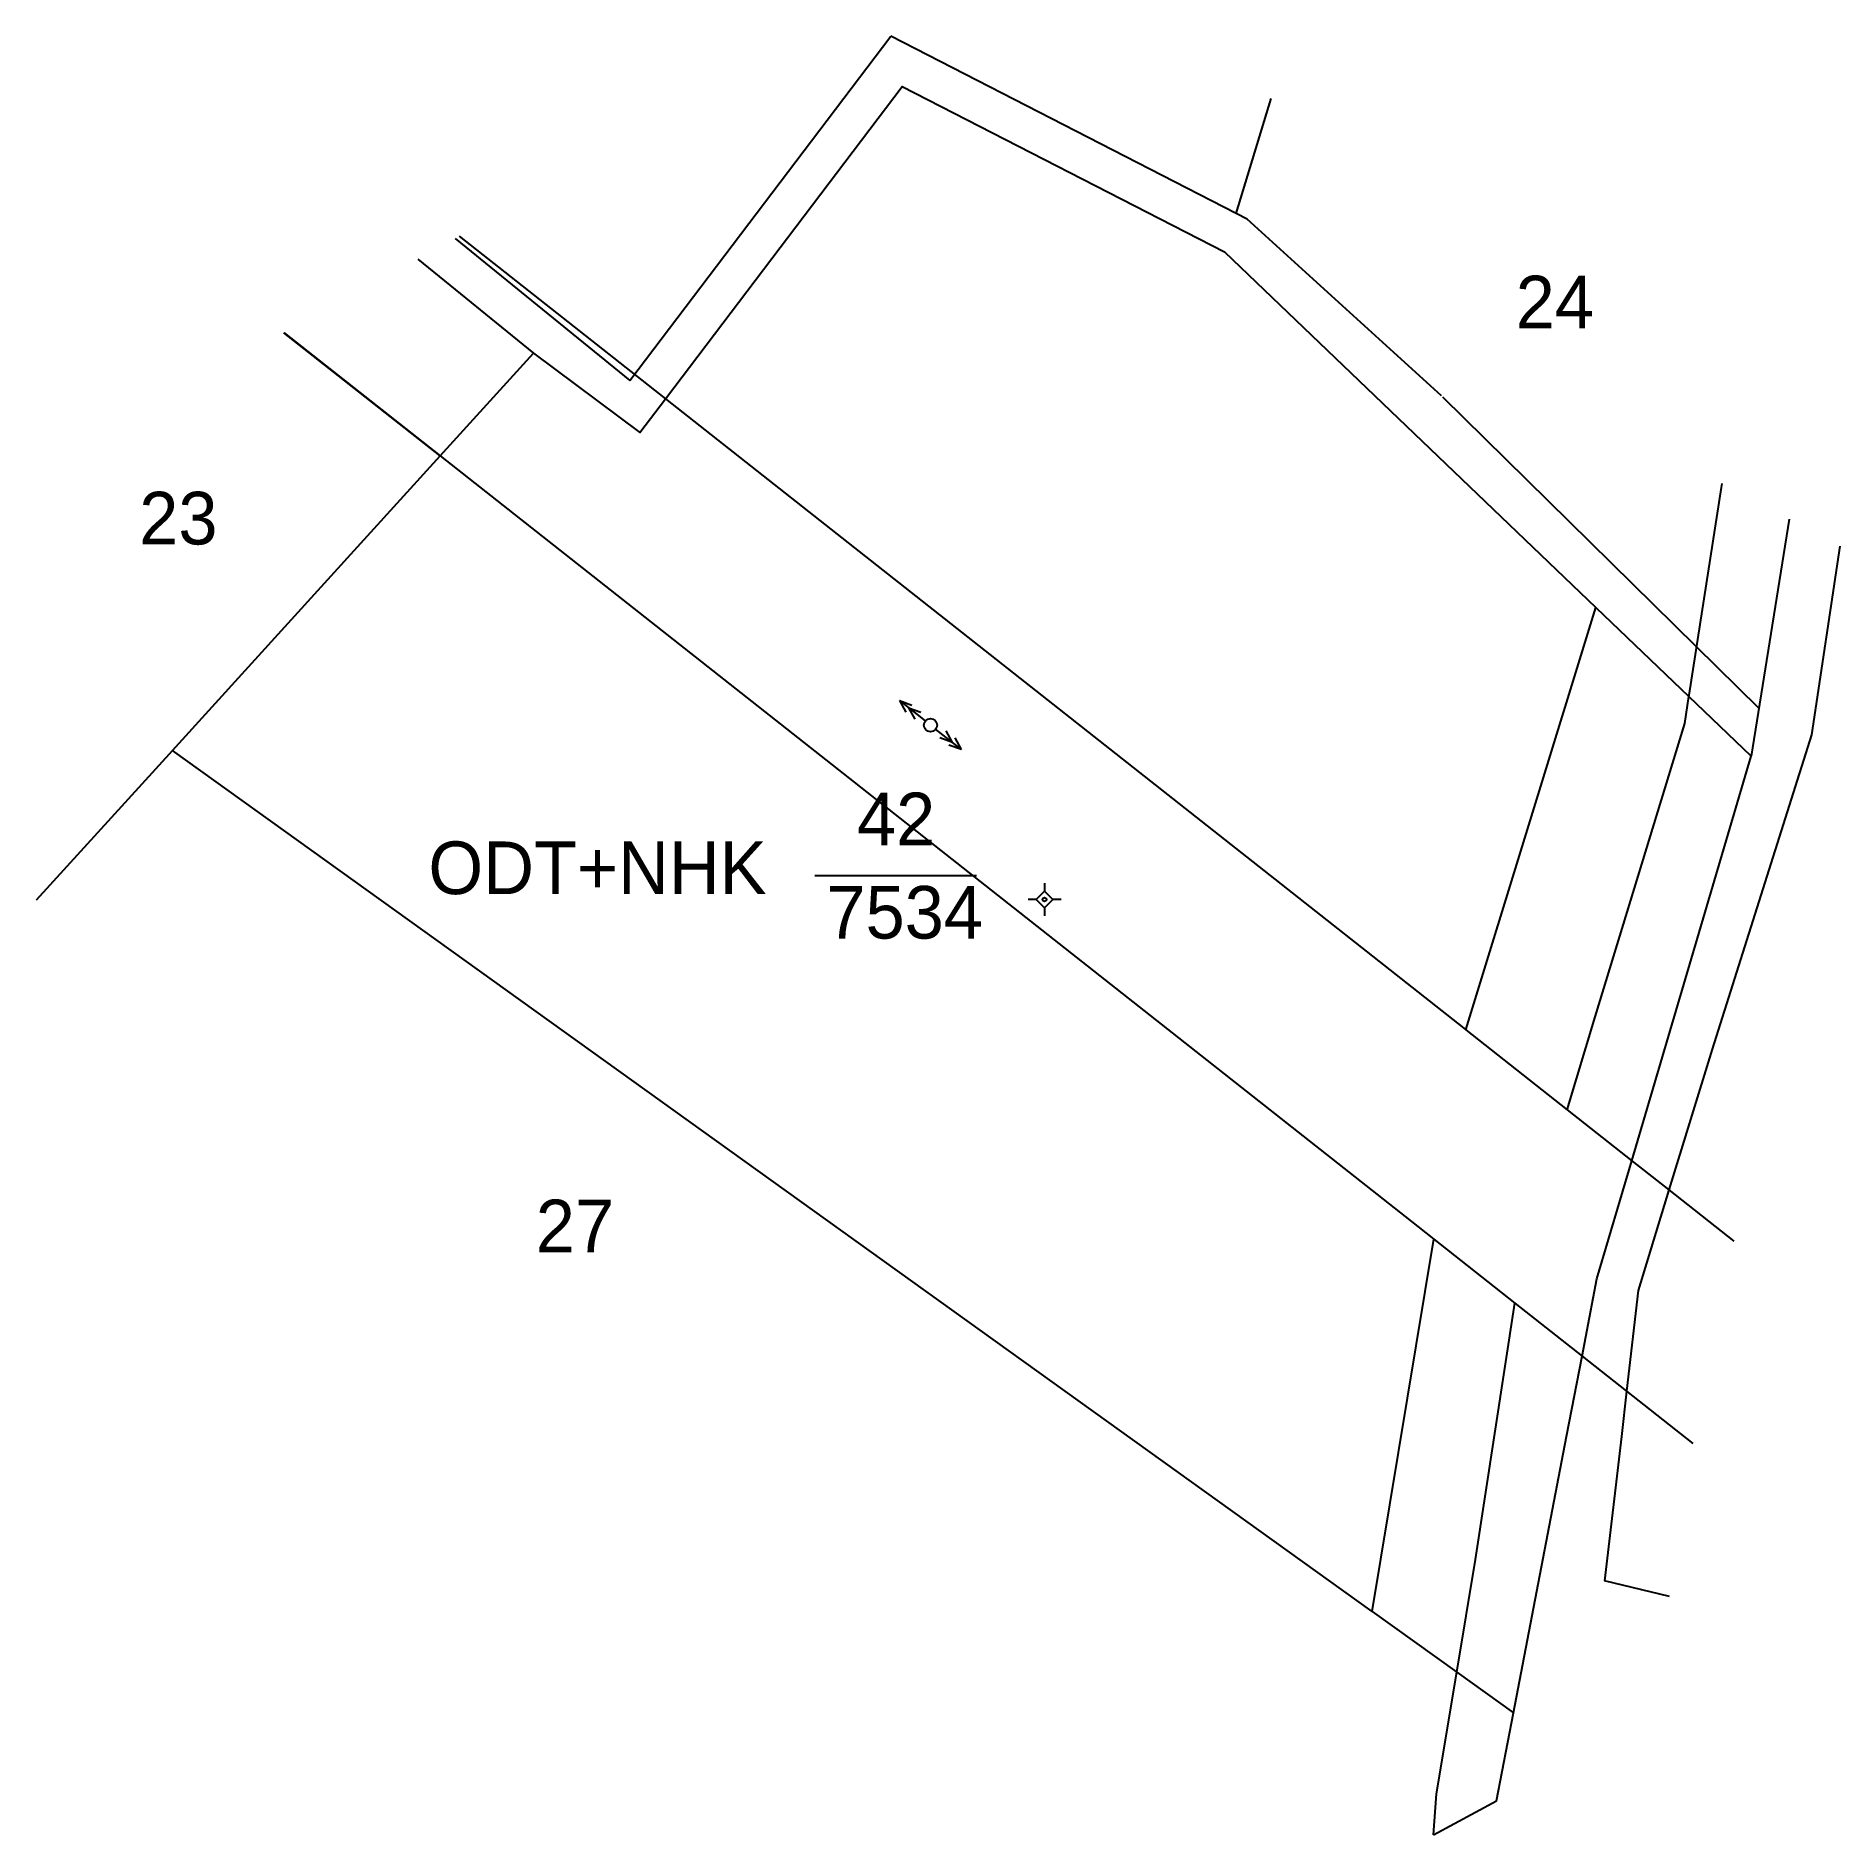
# Model space of a CAD drawing. Extents: x 538145 to 538282, y 1837970 to 1838106.
import ezdxf

# ---------------------------------------------------------------- set-up
doc = ezdxf.new("R2010")
doc.units = 0
for name, color, linetype in [('Level 1', 7, 'Continuous'), ('Level 10', 7, 'Continuous'), ('Level 11', 7, 'Continuous'), ('Level 13', 7, 'Continuous'), ('Level 36', 7, 'Continuous'), ('Level 4', 7, 'Continuous'), ('Level 50', 7, 'Continuous'), ('Level 55', 7, 'Continuous'), ('Level 59', 7, 'Continuous')]:
    doc.layers.add(name, color=color, linetype=linetype)

msp = doc.modelspace()

# ---------------------------------------------------------------- linework, layer by layer
at = {"layer": 'Level 1'}
for p, q in [((538190.36, 1838080.25), (538210.2, 1838106.41)), ((538236.45, 1838092.93), (538210.2, 1838106.41)), ((538236.45, 1838092.93), (538239.11, 1838101.67)), ((538237.29, 1838092.49), (538236.45, 1838092.93)), ((538252.05, 1838079.07), (538237.29, 1838092.49)), ((538175.94, 1838074.51), (538164.07, 1838083.86)), ((538164.08, 1838083.86), (538175.94, 1838074.51)), ((538252.13, 1838078.99), (538276.17, 1838055.33)), ((538155.59, 1838052.13), (538145.23, 1838040.74)), ((538266.12, 1838003.44), (538265.72, 1838000)), ((538266.12, 1838003.44), (538265.72, 1838000)), ((538265.72, 1838000), (538264.45, 1837989.02)), ((538269.38, 1837987.84), (538264.45, 1837989.02)), ((538256.23, 1837972.32), (538257.52, 1837979)), ((538251.43, 1837969.72), (538256.23, 1837972.32))]:
    msp.add_line(p, q, dxfattribs=at)
for points in [[(538177.08, 1838091.03), (538190.36, 1838080.25)], [(538174.24, 1838089.47), (538183.04, 1838082.32)], [(538278.47, 1838069.7), (538275.59, 1838051.7)], [(538278.47, 1838069.7), (538275.59, 1838051.7)], [(538282.33, 1838067.65), (538280.18, 1838053.31), (538272.62, 1838029.44), (538269.34, 1838018.73)], [(538269.34, 1838018.73), (538267, 1838011.1), (538266.12, 1838003.44)], [(538269.34, 1838018.73), (538267, 1838011.1), (538266.12, 1838003.44)]]:
    msp.add_lwpolyline(points, dxfattribs=at)
at = {"layer": 'Level 10'}
for p, q in [((538263.78, 1838063), (538270.86, 1838056.22)), ((538246.79, 1837986.7), (538253.21, 1837982.09)), ((538253.21, 1837982.09), (538257.52, 1837979)), ((538257.52, 1837979), (538257.52, 1837979))]:
    msp.add_line(p, q, dxfattribs=at)
for points in [[(538246.79, 1837986.7), (538155.59, 1838052.13), (538175.94, 1838074.51), (538183.04, 1838082.32), (538191.11, 1838076.28), (538193.06, 1838078.85), (538211.07, 1838102.59), (538235.56, 1838090.01), (538263.78, 1838063)], [(538266.52, 1838020.95), (538275.59, 1838051.7), (538270.86, 1838056.22)], [(538257.52, 1837979), (538261.56, 1838000), (538262.73, 1838006.11), (538263.86, 1838011.98), (538266.52, 1838020.95)]]:
    msp.add_lwpolyline(points, dxfattribs=at)
at = {"layer": 'Level 11'}
for p, q in [((538221.88, 1838042.05), (538221.88, 1838041.43)), ((538221.25, 1838040.8), (538220.63, 1838040.8)), ((538221.88, 1838041.43), (538221.25, 1838040.8)), ((538221.25, 1838040.8), (538221.88, 1838040.17)), ((538222.51, 1838040.8), (538221.88, 1838041.43)), ((538221.88, 1838040.17), (538222.51, 1838040.8)), ((538223.13, 1838040.8), (538222.51, 1838040.8)), ((538221.88, 1838040.17), (538221.88, 1838039.55))]:
    msp.add_line(p, q, dxfattribs=at)
msp.add_circle((538221.88, 1838040.8), 0.15, dxfattribs=at)
at = {"layer": 'Level 36'}
msp.add_line((538204.43, 1838042.63), (538216.7, 1838042.63), dxfattribs=at)
at = {"layer": 'Level 4'}
for p, q in [((538253.9, 1838030.9), (538263.78, 1838063)), ((538246.79, 1837986.7), (538251.46, 1838014.99))]:
    msp.add_line(p, q, dxfattribs=at)
at = {"layer": 'Level 50'}
for p, q in [((538253.75, 1838031.02), (538253.9, 1838030.9)), ((538253.9, 1838030.9), (538261.6, 1838024.83)), ((538261.6, 1838024.83), (538266.52, 1838020.95)), ((538251.46, 1838014.99), (538257.63, 1838010.13))]:
    msp.add_line(p, q, dxfattribs=at)
for points in [[(538270.86, 1838056.22), (538270.88, 1838056.33), (538273.33, 1838072.12), (538273.39, 1838072.4)], [(538261.6, 1838024.83), (538263.72, 1838031.88), (538270.55, 1838054.18), (538270.86, 1838056.22)], [(538249.78, 1838016.32), (538251.34, 1838015.09), (538251.46, 1838014.99)], [(538253.21, 1837982.09), (538254.63, 1837990.66), (538257.63, 1838010.13)], [(538251.43, 1837969.72), (538251.67, 1837972.83), (538253.21, 1837982.09)]]:
    msp.add_lwpolyline(points, dxfattribs=at)
at = {"layer": 'Level 55'}
for p, q in [((538210.85, 1838055.91), (538212.81, 1838054.37)), ((538210.85, 1838055.91), (538211.8, 1838055.57)), ((538210.85, 1838055.91), (538211.33, 1838055.04)), ((538211.53, 1838055.37), (538212.48, 1838055.03)), ((538211.53, 1838055.37), (538212.02, 1838054.51)), ((538215.56, 1838052.2), (538213.59, 1838053.75)), ((538214.88, 1838052.74), (538213.92, 1838053.08)), ((538214.88, 1838052.74), (538214.39, 1838053.61)), ((538215.56, 1838052.2), (538215.08, 1838053.08)), ((538215.56, 1838052.2), (538214.61, 1838052.54))]:
    msp.add_line(p, q, dxfattribs=at)
msp.add_circle((538213.21, 1838054.05), 0.5, dxfattribs=at)
at = {"layer": 'Level 59'}
for p, q in [((538177.39, 1838091.2), (538193.06, 1838078.85)), ((538168.11, 1838080.68), (538175.94, 1838074.51)), ((538193.06, 1838078.85), (538253.75, 1838031.02)), ((538175.94, 1838074.51), (538249.78, 1838016.32)), ((538257.63, 1838010.13), (538262.73, 1838006.11))]:
    msp.add_line(p, q, dxfattribs=at)
for points in [[(538266.52, 1838020.95), (538269.34, 1838018.73), (538274.26, 1838014.85)], [(538262.73, 1838006.11), (538266.12, 1838003.44), (538271.16, 1837999.46)]]:
    msp.add_lwpolyline(points, dxfattribs=at)

# ---------------------------------------------------------------- texts
at = {"layer": 'Level 1'}
for p in [(538236.93, 1838092.68), (538236.93, 1838092.68), (538237.58, 1838092.23), (538237.58, 1838092.23)]:
    msp.add_text('D', height=0.01, dxfattribs=at).set_placement(p)
at = {"layer": 'Level 13'}
for s, p in [('24', (538257.69, 1838084.2)), ('23', (538153.07, 1838067.78)), ('27', (538183.21, 1838013.99))]:
    msp.add_text(s, height=4, dxfattribs=at).set_placement(p)
at = {"layer": 'Level 36'}
for s, p in [('42', (538207.62, 1838044.92)), ('ODT+NHK', (538175.05, 1838041.21)), ('7534', (538205.3, 1838037.83))]:
    msp.add_text(s, height=4, dxfattribs=at).set_placement(p)

doc.saveas('drawing.dxf')
